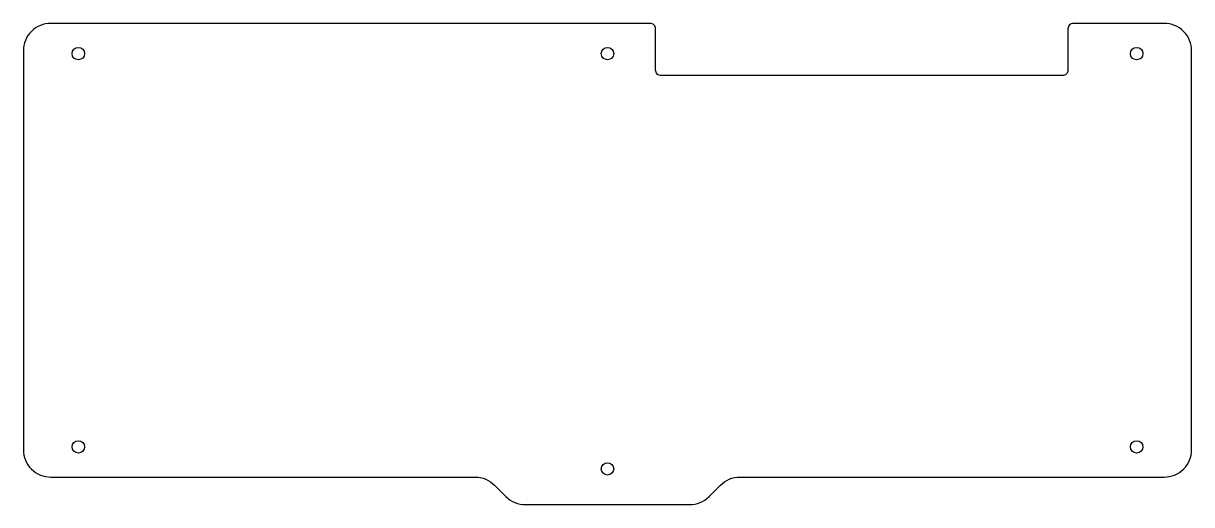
# Model space of a CAD drawing. Header units: millimetres. Extents: x -212 to 212, y -93 to 83.
import ezdxf

# ---------------------------------------------------------------- set-up
doc = ezdxf.new("R2010")
doc.units = ezdxf.units.MM

msp = doc.modelspace()

# ---------------------------------------------------------------- linework, layer by layer
msp.add_lwpolyline([(29.86, -92.5, 0.198912), (36.93, -89.57), (41.07, -85.43, -0.198912), (48.14, -82.5), (202.5, -82.5, 0.414214), (212.5, -72.5), (212.5, 72.5, 0.414214), (202.5, 82.5), (169.5, 82.5, 0.414214), (167.5, 80.5), (167.5, 65.5, -0.414214), (165.5, 63.5), (19.5, 63.5, -0.414214), (17.5, 65.5), (17.5, 80.5, 0.414214), (15.5, 82.5), (-202.5, 82.5, 0.414214), (-212.5, 72.5), (-212.5, -72.5, 0.414214), (-202.5, -82.5), (-48.14, -82.5, -0.198912), (-41.07, -85.43), (-36.93, -89.57, 0.198912), (-29.86, -92.5)], format="xyb", close=True)
for centre in [(-192.5, 71.5), (0, 71.5), (192.5, 71.5), (-192.5, -71.5), (192.5, -71.5), (0, -79.5)]:
    msp.add_circle(centre, 2.25)

doc.saveas('drawing.dxf')
